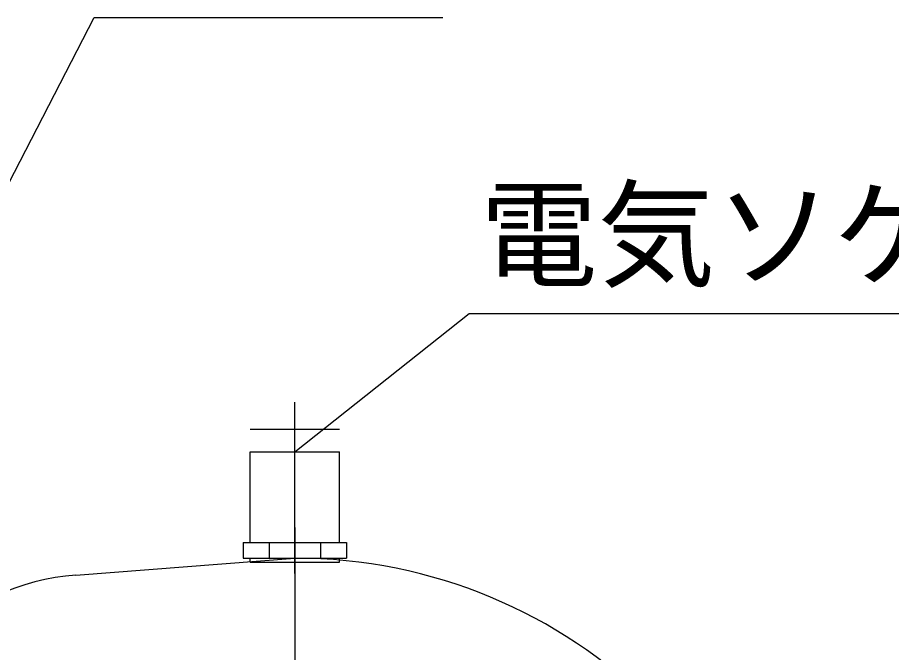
# Model space of a CAD drawing. Units: millimetres, scale not verified. Extents: x -8093 to 8093, y -5792 to 5792.
# Drawn here: x -4441 to -3883, y 1090 to 1495 of the extents above; entities that cross this region are included whole.
import ezdxf
from ezdxf.enums import TextEntityAlignment as Align

# ---------------------------------------------------------------- set-up
doc = ezdxf.new("R2010")
doc.units = ezdxf.units.MM
doc.header["$LTSCALE"] = 30
doc.linetypes.add('LONG_CHAIN', pattern=[21, 18, -1, 1, -1])
doc.linetypes.add('LONG_DASHED1', pattern=[7, 6, -1])
doc.layers.add('0-1_00クル-フ-0躯体', color=3, linetype='Continuous', lineweight=25)
doc.styles.add('ＭＳ ゴシック', font='')
doc.styles.get('ＭＳ ゴシック').set_extended_font_data('MS Gothic')

msp = doc.modelspace()

# ---------------------------------------------------------------- linework, layer by layer
at = {"layer": '0-1_00クル-フ-0躯体', "color": 4}
for p, q in [((-4741.36, 819.45), (-4391.96, 1494.9)), ((-4391.96, 1494.9), (-4169.74, 1494.9))]:
    msp.add_line(p, q, dxfattribs=at)
at = {"layer": '0-1_00クル-フ-0躯体', "linetype": 'LONG_DASHED1'}
msp.add_line((-4264.04, 1140.38), (-4264.04, 1249.63), dxfattribs=at)
at = {"layer": '0-1_00クル-フ-0躯体'}
for p, q in [((-4292.54, 1232.44), (-4235.54, 1232.44)), ((-4292.54, 1218.06), (-4235.54, 1218.06)), ((-4292.54, 1160.16), (-4292.54, 1218.06)), ((-4235.54, 1160.16), (-4235.54, 1218.06)), ((-4296.95, 1160.16), (-4231.13, 1160.16)), ((-4280.49, 1160.16), (-4280.49, 1150.16)), ((-4247.59, 1160.16), (-4247.59, 1150.16)), ((-4231.13, 1160.16), (-4231.13, 1150.16)), ((-4403.71, 1139.41), (-4264.04, 1150.16)), ((-4292.54, 1147.56), (-4292.54, 1150.16)), ((-4235.54, 1147.56), (-4235.54, 1150.16)), ((-4292.54, 1147.56), (-4235.54, 1147.56))]:
    msp.add_line(p, q, dxfattribs=at)
at = {"layer": '0-1_00クル-フ-0躯体', "linetype": 'LONG_CHAIN'}
msp.add_line((-4264.04, 1169.76), (-4264.04, 458.7), dxfattribs=at)
at = {"layer": '0-1_00クル-フ-0躯体', "color": 4}
msp.add_lwpolyline([(-4264.04, 1218.06), (-4152.77, 1306.15), (-3720.79, 1306.15)], dxfattribs=at)
at = {"layer": '0-1_00クル-フ-0躯体'}
msp.add_lwpolyline([(-4296.95, 1160.16), (-4296.95, 1150.16), (-4231.13, 1150.16)], dxfattribs=at)
for centre, radius, start, end in [((-4264.04, 825.16), 325, 1.1855, 90), ((-4392.21, 989.85), 150, 94.399, 135)]:
    msp.add_arc(centre, radius, start, end, dxfattribs=at)

# ---------------------------------------------------------------- texts
at = {"layer": '0-1_00クル-フ-0躯体', "color": 4, "style": 'ＭＳ ゴシック'}
msp.add_text('電気ソケット', height=54.99, dxfattribs=at).set_placement((-4145.94, 1312.51), align=Align.BOTTOM_LEFT)

doc.saveas('drawing.dxf')
